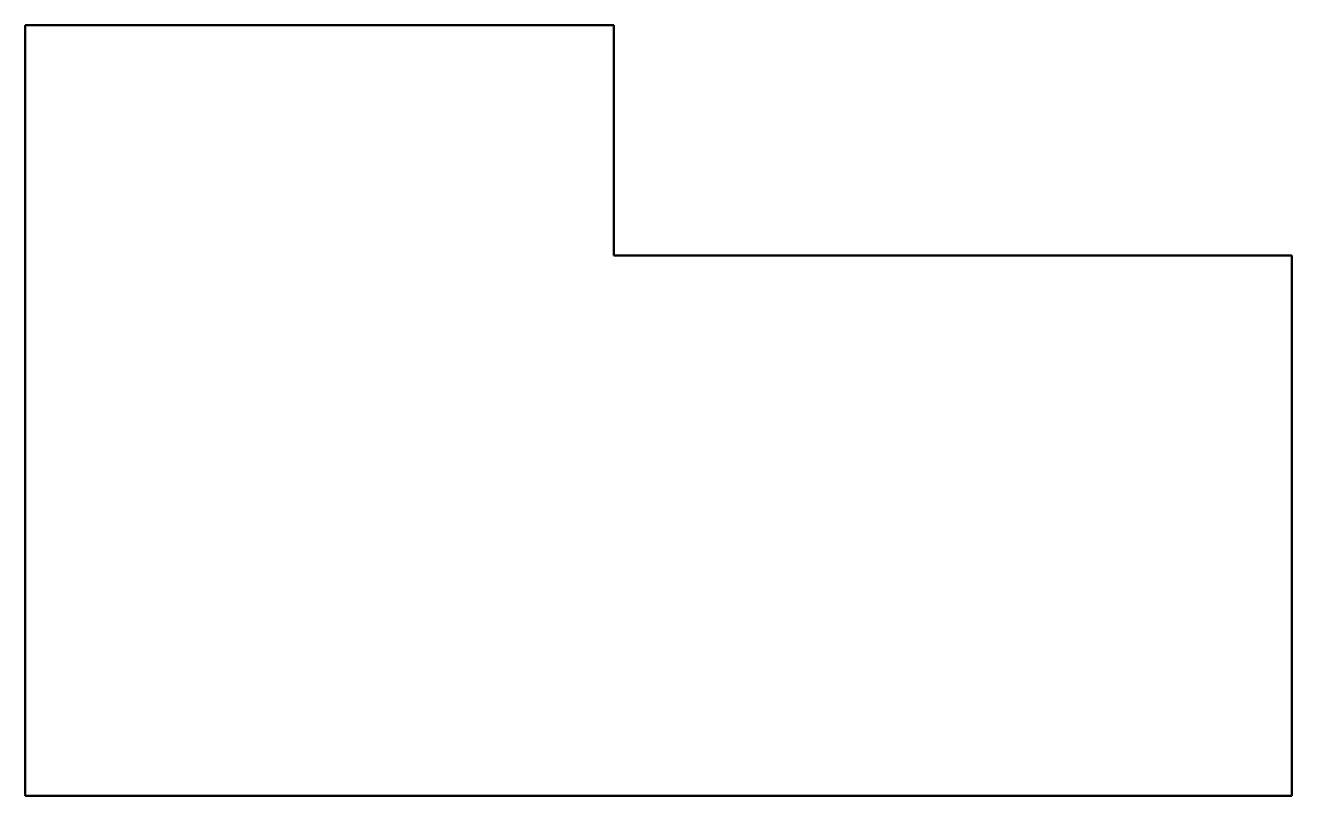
# Model space of a CAD drawing. Header units: millimetres. Extents: x -80 to 365, y 79 to 350.
import ezdxf

# ---------------------------------------------------------------- set-up
doc = ezdxf.new("R2010")
doc.units = ezdxf.units.MM
doc.header["$LTSCALE"] = 0.5
doc.layers.add('粗实线', color=7, linetype='Continuous')

msp = doc.modelspace()

# ---------------------------------------------------------------- linework, layer by layer
at = {"layer": '粗实线', "lineweight": 50}
for p, q in [((-79.59, 349.65), (-79.59, 78.94)), ((127.22, 349.65), (-79.59, 349.65)), ((127.22, 268.82), (127.22, 349.65)), ((365.32, 268.82), (127.22, 268.82)), ((365.32, 78.94), (365.32, 268.82)), ((-79.59, 78.94), (365.32, 78.94))]:
    msp.add_line(p, q, dxfattribs=at)

doc.saveas('drawing.dxf')
